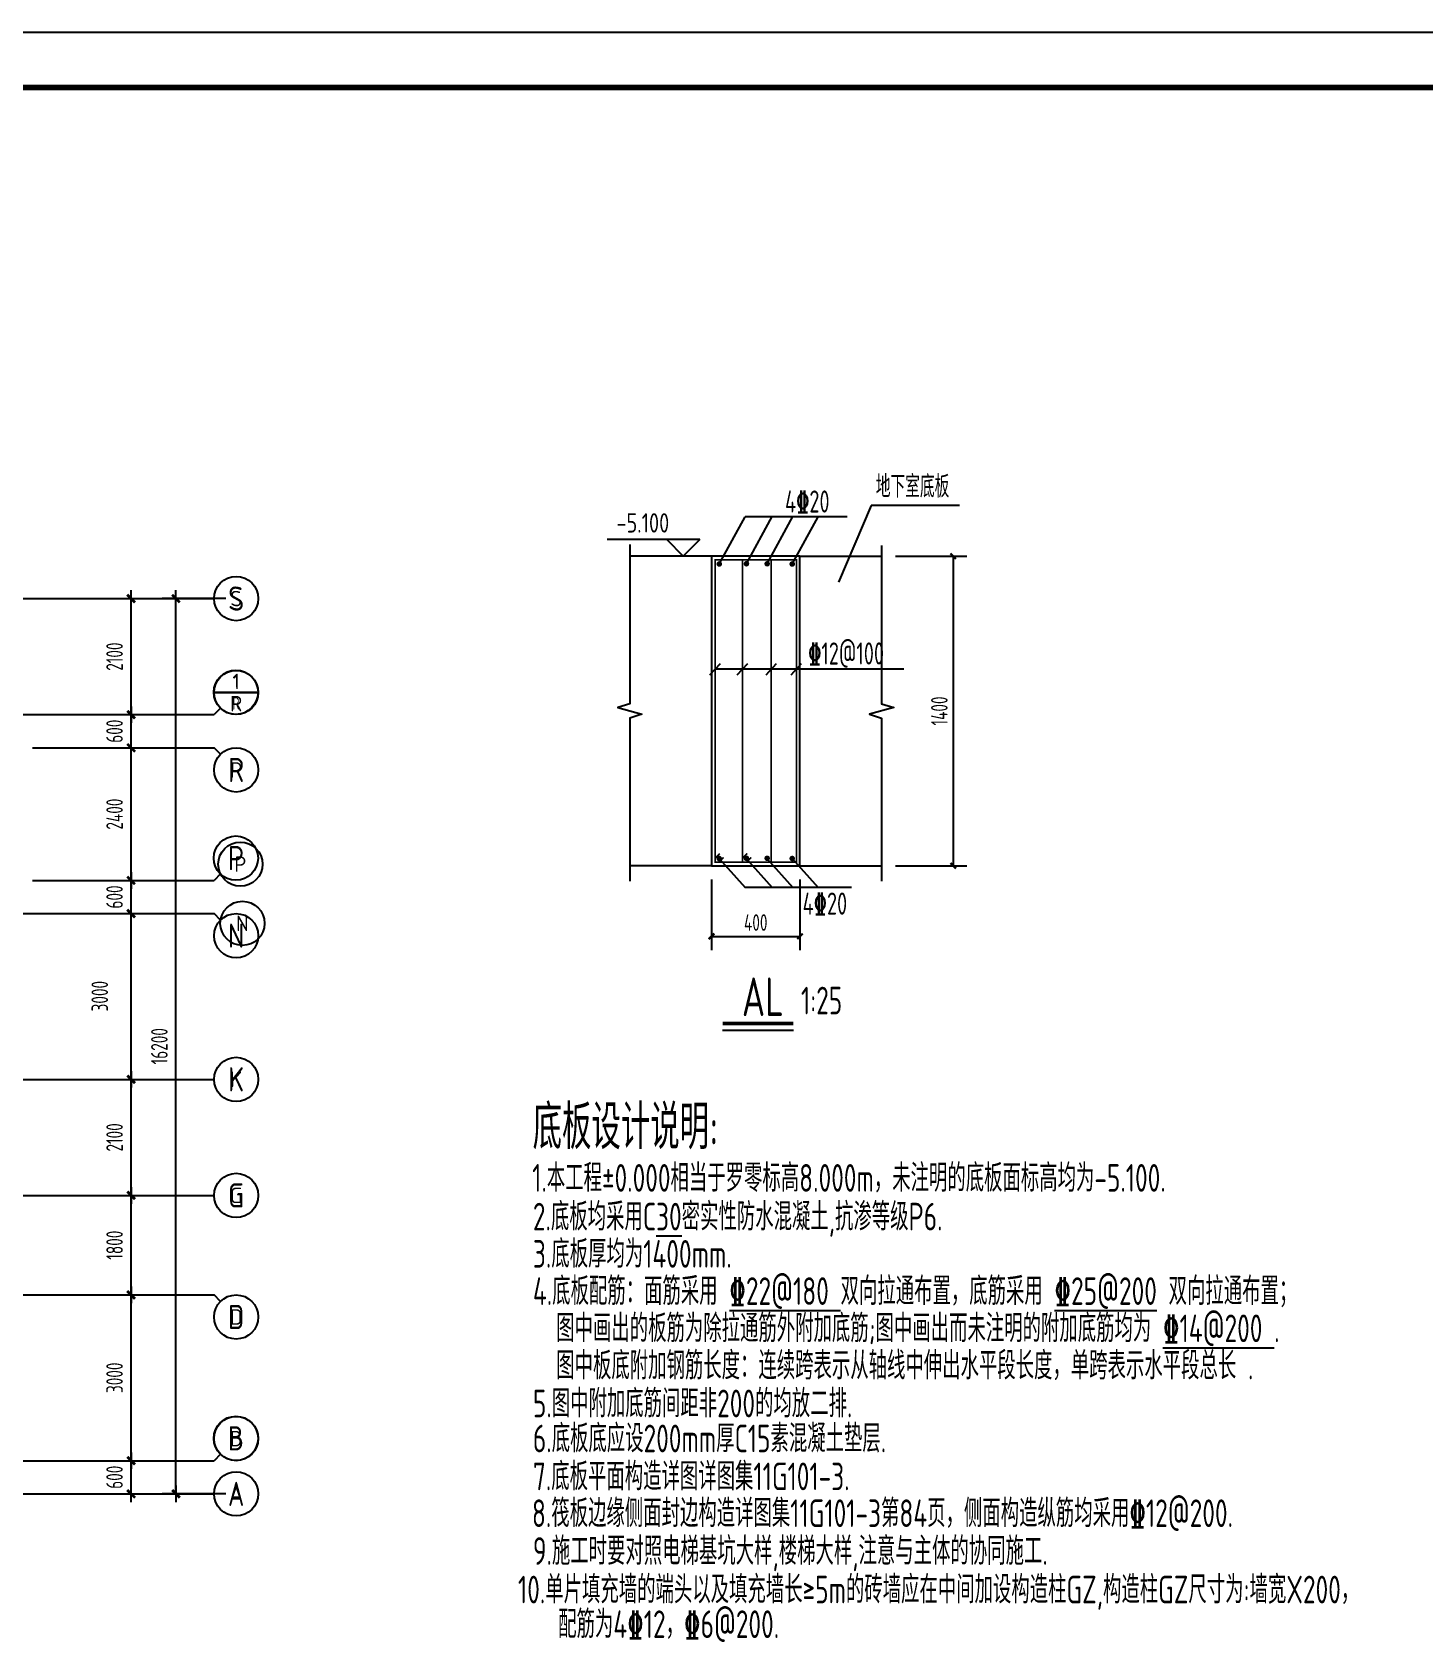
# Model space of a CAD drawing. Extents: x 627893 to 789462, y -407363 to 145317.
# Drawn here: x 708358 to 733535, y -62851 to -33706 of the extents above; entities that cross this region are included whole.
import ezdxf
from ezdxf.enums import TextEntityAlignment as Align

# ---------------------------------------------------------------- set-up
doc = ezdxf.new("R2010")
doc.units = 0
doc.header["$LTSCALE"] = 100
doc.linetypes.add('2', pattern=[18.5, 12, -3, 0.5, -3])
doc.layers.get('0').update_dxf_attribs({"linetype": 'CONTINUOUS'})
doc.layers.get('Defpoints').update_dxf_attribs({"linetype": 'CONTINUOUS'})
for name, color, linetype in [('AXIS', 3, 'CONTINUOUS'), ('AXIS_TEXT', 7, 'CONTINUOUS'), ('DIM', 3, 'CONTINUOUS'), ('dote', 253, 'CONTINUOUS'), ('dtq', 7, 'CONTINUOUS'), ('LINE', 3, 'CONTINUOUS'), ('PUB_TITLE', 4, 'CONTINUOUS'), ('TEXT', 2, 'CONTINUOUS'), ('THIN', 7, 'CONTINUOUS')]:
    doc.layers.add(name, color=color, linetype=linetype)
doc.layers.add('REIN', color=6, linetype='CONTINUOUS', lineweight=18)
doc.styles.add('_TCH_AXIS', font='tssdeng.shx', dxfattribs={"width": 0.7, "bigfont": 'tssdchn.shx'})
doc.styles.add('CADReader_TextStyle', font='tssdeng.shx', dxfattribs={"height": 0.2, "bigfont": 'gbcbig.shx'})
doc.styles.add('COMPLEX', font='tssdeng.shx', dxfattribs={"width": 0.7, "bigfont": 'tssdchn.shx'})
doc.styles.add('dim_font', font='tssdeng.shx', dxfattribs={"width": 0.7, "bigfont": 'tssdchn.shx'})
doc.styles.add('Jgcad-DIM', font='tssdeng.shx', dxfattribs={"width": 0.7, "bigfont": 'tssdchn.shx'})
doc.styles.get("Standard").update_dxf_attribs({"font": 'tssdeng.shx', "width": 0.7, "bigfont": 'tssdchn.shx'})
doc.styles.add('TSSD_Num', font='Tssdeng.shx', dxfattribs={"width": 0.7, "bigfont": 'hztxt.shx'})
doc.dimstyles.new('DIMN', dxfattribs={"dimtxt": 300, "dimasz": 1, "dimexe": 250, "dimexo": 300, "dimgap": 150, "dimtad": 1, "dimdec": 0, "dimzin": 0, "dimdsep": 46, "dimtxsty": 'dim_font', "dimblk": '_DIMX', "dimcen": 0.09, "dimclrt": 7, "dimadec": 0, "dimazin": 0, "dimtfac": 1, "dimtdec": 0, "dimtix": 1, "dimtmove": 2, "dimatfit": 3, "dimldrblk": '_DIMX', "dimfxl": 250, "dimtolj": 1, "dimtzin": 0, "dimarcsym": 0})
doc.dimstyles.new('TSSD_25_100', dxfattribs={"dimtxt": 300, "dimasz": 100, "dimexe": 250, "dimexo": 250, "dimgap": 100, "dimtad": 1, "dimdec": 0, "dimlfac": 0.25, "dimzin": 0, "dimdsep": 46, "dimtxsty": 'Jgcad-DIM', "dimblk": '_DIMX', "dimblk1": 'ARCHTICK', "dimblk2": 'ARCHTICK', "dimsah": 1, "dimcen": 0.09, "dimclre": 7, "dimclrt": 1, "dimadec": 3, "dimazin": 0, "dimtfac": 1, "dimtdec": 0, "dimtix": 1, "dimtmove": 2, "dimatfit": 3, "dimldrblk": '_DIMX', "dimfxl": 1, "dimtolj": 1, "dimtzin": 0, "dimarcsym": 0})

# ---------------------------------------------------------------- blocks, each defined once
blk = doc.blocks.new('A1tk')
at = {"layer": 'PUB_TITLE'}
blk.add_lwpolyline([(-602685, -92242), (-602685, -32842), (-518585, -32842), (-518585, -92242)], close=True, dxfattribs=at)
at = {"layer": 'PUB_TITLE', "const_width": 100}
blk.add_lwpolyline([(-600185, -91242), (-519585, -91242), (-519585, -33842), (-600185, -33842)], close=True, dxfattribs=at)
blk = doc.blocks.new('_DIMX')
blk.add_line((-150, 0), (150, 0))
at = {"const_width": 50}
blk.add_lwpolyline([(-70, -70), (70, 70)], dxfattribs=at)
blk = doc.blocks.new('*D301')
at = {"layer": 'AXIS', "color": 0, "lineweight": -2}
for p, q in [((708661, -59555), (710397, -59555)), ((710147, -59554), (710147, -59553)), ((710147, -60155), (710147, -59555)), ((708661, -60155), (710397, -60155)), ((710147, -60156), (710147, -60157))]:
    blk.add_line(p, q, dxfattribs=at)
at = {"layer": 'Defpoints', "color": 0}
for p in [(708361, -59555), (710147, -59555), (708361, -60155)]:
    blk.add_point(p, dxfattribs=at)
at = {"layer": 'AXIS', "color": 0, "lineweight": -2}
for p, rotation in [((710147, -59555), 270), ((710147, -60155), 90)]:
    blk.add_blockref('_DIMX', p, dxfattribs=dict(at, rotation=rotation))
at = {"layer": 'AXIS', "color": 7, "insert": (709847, -59855), "char_height": 300, "attachment_point": 5, "rotation": 90, "style": 'dim_font'}
blk.add_mtext('\\A1;600', dxfattribs=at)
blk = doc.blocks.new('_ArchTick')
at = {"color": 0, "linetype": 'ByBlock', "const_width": 0.4}
blk.add_lwpolyline([(-0.5, -0.5), (0.5, 0.5)], dxfattribs=at)
blk = doc.blocks.new('*D307')
at = {"layer": 'AXIS', "color": 0, "lineweight": -2}
for p, q in [((708661, -46055), (710397, -46055)), ((710147, -46054), (710147, -46053)), ((710147, -46655), (710147, -46055)), ((708661, -46655), (710397, -46655)), ((710147, -46656), (710147, -46657))]:
    blk.add_line(p, q, dxfattribs=at)
at = {"layer": 'Defpoints', "color": 0}
for p in [(708361, -46055), (710147, -46055), (708361, -46655)]:
    blk.add_point(p, dxfattribs=at)
at = {"layer": 'AXIS', "color": 0, "lineweight": -2}
for p, rotation in [((710147, -46055), 270), ((710147, -46655), 90)]:
    blk.add_blockref('_DIMX', p, dxfattribs=dict(at, rotation=rotation))
at = {"layer": 'AXIS', "color": 7, "insert": (709847, -46355), "char_height": 300, "attachment_point": 5, "rotation": 90, "style": 'dim_font'}
blk.add_mtext('\\A1;600', dxfattribs=at)
blk = doc.blocks.new('*D312')
at = {"layer": 'AXIS', "color": 0, "lineweight": -2}
for p, q in [((708661, -49055), (710397, -49055)), ((710147, -49054), (710147, -49053)), ((710147, -49655), (710147, -49055)), ((708661, -49655), (710397, -49655)), ((710147, -49656), (710147, -49657))]:
    blk.add_line(p, q, dxfattribs=at)
at = {"layer": 'Defpoints', "color": 0}
for p in [(708361, -49055), (710147, -49055), (708361, -49655)]:
    blk.add_point(p, dxfattribs=at)
at = {"layer": 'AXIS', "color": 0, "lineweight": -2}
for p, rotation in [((710147, -49055), 270), ((710147, -49655), 90)]:
    blk.add_blockref('_DIMX', p, dxfattribs=dict(at, rotation=rotation))
at = {"layer": 'AXIS', "color": 7, "insert": (709847, -49355), "char_height": 300, "attachment_point": 5, "rotation": 90, "style": 'dim_font'}
blk.add_mtext('\\A1;600', dxfattribs=at)
blk = doc.blocks.new('*D239')
at = {"layer": 'Defpoints', "color": 0}
for p in [(720648, -48789), (722248, -48789), (722248, -50067)]:
    blk.add_point(p, dxfattribs=at)
at = {"layer": 'DIM', "color": 7, "lineweight": -2}
for p, q in [((720648, -49039), (720648, -50317)), ((722248, -49039), (722248, -50317))]:
    blk.add_line(p, q, dxfattribs=at)
at = {"layer": 'DIM', "color": 0, "lineweight": -2}
blk.add_line((720648, -50067), (722248, -50067), dxfattribs=at)
at = {"layer": 'DIM', "color": 0, "lineweight": -2, "xscale": 100, "yscale": 100, "zscale": 100, "rotation": 180}
blk.add_blockref('_ArchTick', (720648, -50067), dxfattribs=at)
at = {"layer": 'DIM', "color": 0, "lineweight": -2, "xscale": 100, "yscale": 100, "zscale": 100}
blk.add_blockref('_ArchTick', (722248, -50067), dxfattribs=at)
at = {"layer": 'DIM', "color": 1, "insert": (721448, -49817), "char_height": 300, "attachment_point": 5, "style": 'Jgcad-DIM'}
blk.add_mtext('\\A1;400', dxfattribs=at)
blk = doc.blocks.new('*D240')
at = {"layer": 'Defpoints', "color": 0}
for p in [(723726, -43189), (723726, -48789), (725020, -48789)]:
    blk.add_point(p, dxfattribs=at)
at = {"layer": 'DIM', "color": 7, "lineweight": -2}
for p, q in [((723976, -43189), (725270, -43189)), ((723976, -48789), (725270, -48789))]:
    blk.add_line(p, q, dxfattribs=at)
at = {"layer": 'DIM', "color": 0, "lineweight": -2}
blk.add_line((725020, -43189), (725020, -48789), dxfattribs=at)
at = {"layer": 'DIM', "color": 0, "lineweight": -2, "xscale": 100, "yscale": 100, "zscale": 100}
for p, rotation in [((725020, -43189), 90), ((725020, -48789), 270)]:
    blk.add_blockref('_ArchTick', p, dxfattribs=dict(at, rotation=rotation))
at = {"layer": 'DIM', "color": 1, "insert": (724770, -45989), "char_height": 300, "attachment_point": 5, "rotation": 90, "style": 'Jgcad-DIM'}
blk.add_mtext('\\A1;1400', dxfattribs=at)
blk = doc.blocks.new('_AXISO')
blk.add_circle((0, 0), 0.5)
at = {"layer": 'AXIS_TEXT', "style": 'COMPLEX', "width": 1.041667}
blk.add_attdef('A', text='', height=0.56, dxfattribs=at).set_placement((-0.25, -0.28), (0.25, -0.28), align=Align.FIT)
blk = doc.blocks.new('ts_idx')
at = {"color": 0, "linetype": 'ByBlock', "lineweight": -2}
blk.add_line((-0.5, 0), (0.5, 0), dxfattribs=at)
blk.add_circle((0, 0), 0.5, dxfattribs=at)
at = {"color": 0, "linetype": 'ByBlock', "lineweight": -2, "style": 'TSSD_Num', "width": 0.7}
for tag, p in [('1', (0, 0.25)), ('A', (0, -0.25))]:
    blk.add_attdef(tag, text='', height=0.286, dxfattribs=at).set_placement(p, align=Align.MIDDLE_CENTER)

msp = doc.modelspace()

# ---------------------------------------------------------------- linework, layer by layer
for p, q in [((720787.8, -43329.5), (721254.6, -42474.5)), ((723101.4, -42474.5), (721254.6, -42474.5)), ((721279.7, -43324.9), (721746.5, -42469.9)), ((721654.9, -43324.9), (722121.7, -42469.9)), ((722107.9, -43329.5), (722574.8, -42474.5)), ((720618.5, -45332.9), (720807.5, -45128.9)), ((721114.2, -45332.9), (721303.2, -45128.9)), ((721635.3, -45332.9), (721824.3, -45128.9)), ((722088.5, -45332.9), (722277.5, -45128.9)), ((724128.7, -45230.9), (720713, -45230.9)), ((720787.8, -48658.8), (721254.6, -49180.3)), ((721279.7, -48663.4), (721746.5, -49184.9)), ((721654.9, -48663.4), (722121.7, -49184.9)), ((722107.9, -48658.8), (722574.8, -49180.3)), ((723178.8, -49180.3), (721254.6, -49180.3)), ((720847.1, -51763.5), (722128.3, -51763.5))]:
    msp.add_line(p, q)
at = {"const_width": 65}
msp.add_lwpolyline([(720847.1, -51643.5), (722128.3, -51643.5)], dxfattribs=at)
at = {"layer": 'AXIS'}
for p, q in [((708360.5, -43955.2), (711647.4, -43955.2)), ((711764.6, -45938), (711647.4, -46055.2)), ((708360.5, -46055.2), (711647.4, -46055.2)), ((708360.5, -46655.2), (711647.4, -46655.2)), ((711764.6, -46772.3), (711647.4, -46655.2)), ((711764.6, -48938), (711647.4, -49055.2)), ((708360.5, -49055.2), (711647.4, -49055.2)), ((708660.5, -49055.2), (710397.4, -49055.2)), ((708360.5, -49654.5), (711647.4, -49654.5)), ((711764.6, -49772.3), (711647.4, -49655.2)), ((708360.5, -52655.2), (711647.4, -52655.2)), ((708360.5, -54755.2), (711647.4, -54755.2)), ((708360.5, -56555.2), (711647.4, -56555.2)), ((711764.6, -56672.3), (711647.4, -56555.2)), ((711764.6, -59438), (711647.4, -59555.2)), ((708360.5, -59555.2), (711647.4, -59555.2)), ((708360.5, -60155.2), (711647.4, -60155.2))]:
    msp.add_line(p, q, dxfattribs=at)
at = {"layer": 'AXIS', "linetype": 'Continuous'}
msp.add_lwpolyline([(711647.4, -45655.2), (712447.4, -45655.2)], dxfattribs=at)
for centre in [(712047.4, -43955.2), (712047.4, -45655.2), (712047.4, -47055.2), (712123.3, -48761.1), (712160.1, -49831.7), (712047.4, -52655.2), (712047.4, -54755.2), (712047.4, -56955.2), (712047.4, -59155.2), (712047.4, -60155.2)]:
    msp.add_circle(centre, 400, dxfattribs=at)
at = {"layer": 'dote', "color": 253, "linetype": '2'}
for p, q in [((667393.4, -43955.2), (708360.5, -43955.2)), ((698196.2, -46055.5), (708360.5, -46055.2)), ((692896.2, -49654.9), (708360.5, -49655.5)), ((702096.1, -52655.2), (708360.5, -52655.2)), ((698196.2, -54755.3), (708360.5, -54755.2)), ((667393.4, -56555.2), (708360.5, -56555.2)), ((664688.4, -59556.1), (708360.5, -59555.2)), ((693396.3, -60155), (708360.5, -60155.2))]:
    msp.add_line(p, q, dxfattribs=at)
at = {"layer": 'dtq'}
msp.add_line((725134.7, -42272.7), (723536.1, -42272.7), dxfattribs=at)
at = {"layer": 'LINE'}
for p, q in [((720436.8, -42889), (718760, -42889)), ((719836.8, -42889), (720136.8, -43189)), ((720436.8, -42889), (720136.8, -43189))]:
    msp.add_line(p, q, dxfattribs=at)
at = {"layer": 'REIN', "const_width": 30}
for points in [[(720797.9, -48568.5), (720713, -48653.3), (720713, -48724), (722183, -48724), (722183, -43254), (720713, -43254), (720713, -48724), (720783.7, -48724), (720868.6, -48639.2)], [(721293.6, -48568.5), (721208.7, -48653.3), (721208.7, -48724), (721729.8, -48724), (721729.8, -43254), (721208.7, -43254), (721208.7, -48724), (721279.4, -48724), (721364.3, -48639.2)]]:
    msp.add_lwpolyline(points, dxfattribs=at)
at = {"layer": 'REIN', "const_width": 50}
for points in [[(720762.8, -43329.5, 1), (720812.8, -43329.5, 1)], [(721254.7, -43324.9, 1), (721304.7, -43324.9, 1)], [(721629.9, -43324.9, 1), (721679.9, -43324.9, 1)], [(722082.9, -43329.5, 1), (722132.9, -43329.5, 1)], [(720762.8, -48658.8, 1), (720812.8, -48658.8, 1)], [(721254.7, -48654.3, 1), (721304.7, -48654.3, 1)], [(721629.9, -48654.3, 1), (721679.9, -48654.3, 1)], [(722082.9, -48658.8, 1), (722132.9, -48658.8, 1)]]:
    msp.add_lwpolyline(points, format="xyb", close=True, dxfattribs=at)
at = {"layer": 'THIN'}
for p, q in [((723536.1, -42272.7), (722944.5, -43660.4)), ((720648, -43189), (719170.1, -43189)), ((722248, -43189), (723725.9, -43189)), ((720648, -48789), (719170.1, -48789)), ((722248, -48789), (723725.9, -48789))]:
    msp.add_line(p, q, dxfattribs=at)
for points in [[(719170.1, -42976.7), (719170.1, -45859), (718950.1, -45929), (719390.1, -46049), (719170.1, -46119), (719170.1, -49069)], [(723725.9, -42995.1), (723725.9, -45859), (723945.9, -45929), (723505.9, -46049), (723725.9, -46119), (723725.9, -49069)]]:
    msp.add_lwpolyline(points, dxfattribs=at)
msp.add_lwpolyline([(720648, -43189), (720648, -48789), (722248, -48789), (722248, -43189)], close=True, dxfattribs=at)

# ---------------------------------------------------------------- block references
msp.add_blockref('A1tk', (1260590.7, -864.4))
at = {"layer": 'AXIS'}
ref = msp.add_blockref('_AXISO', (712047.4, -43955.2), dxfattribs=dict(at, xscale=800, yscale=800, zscale=800))
ref.add_attrib('A', 'S', dxfattribs={"layer": 'AXIS_TEXT', "height": 438.4, "style": '_TCH_AXIS'}).set_placement((711901.3, -44174.4), (712193.5, -44174.4), align=Align.FIT)
at = {"layer": 'AXIS', "xscale": 800, "yscale": 800, "zscale": 800}
msp.add_blockref('_AXISO', (712043.1, -45651), dxfattribs=at)
at = {"layer": 'AXIS'}
ref = msp.add_blockref('ts_idx', (712043.1, -45651), dxfattribs=dict(at, xscale=800, yscale=800, zscale=800))
ref.add_attrib('1', '1', dxfattribs={"layer": 'THIN', "height": 228.6, "style": 'TSSD_Num', "width": 0.7}).set_placement((712043.1, -45451), align=Align.MIDDLE_CENTER)
ref.add_attrib('10', 'R', dxfattribs={"layer": 'THIN', "height": 228.6, "style": 'TSSD_Num', "width": 0.7}).set_placement((712043.1, -45851), align=Align.MIDDLE_CENTER)
ref = msp.add_blockref('_AXISO', (712047.4, -47055.2), dxfattribs=dict(at, xscale=800, yscale=800, zscale=800))
ref.add_attrib('A', 'R', dxfattribs={"layer": 'AXIS_TEXT', "height": 438.4, "style": '_TCH_AXIS'}).set_placement((711901.3, -47274.4), (712193.5, -47274.4), align=Align.FIT)
ref = msp.add_blockref('_AXISO', (712043.1, -48651), dxfattribs=dict(at, xscale=800, yscale=800, zscale=800))
ref.add_attrib('A', 'P', dxfattribs={"layer": 'AXIS_TEXT', "height": 438.4, "style": '_TCH_AXIS'}).set_placement((711897, -48870.2), (712189.2, -48870.2), align=Align.FIT)
at = {"layer": 'AXIS', "xscale": 100, "yscale": 100, "zscale": 100, "rotation": 90}
msp.add_blockref('_ArchTick', (710147.4, -49055.2), dxfattribs=at)
at = {"layer": 'AXIS'}
ref = msp.add_blockref('_AXISO', (712047.4, -50055.2), dxfattribs=dict(at, xscale=800, yscale=800, zscale=800))
ref.add_attrib('A', 'N', dxfattribs={"layer": 'AXIS_TEXT', "height": 438.4, "style": '_TCH_AXIS'}).set_placement((711901.3, -50274.4), (712193.5, -50274.4), align=Align.FIT)
ref = msp.add_blockref('_AXISO', (712047.4, -52655.2), dxfattribs=dict(at, xscale=800, yscale=800, zscale=800))
ref.add_attrib('A', 'K', dxfattribs={"layer": 'AXIS_TEXT', "height": 438.4, "style": '_TCH_AXIS'}).set_placement((711901.3, -52874.4), (712193.5, -52874.4), align=Align.FIT)
ref = msp.add_blockref('_AXISO', (712047.4, -54755.2), dxfattribs=dict(at, xscale=800, yscale=800, zscale=800))
ref.add_attrib('A', 'G', dxfattribs={"layer": 'AXIS_TEXT', "height": 438.4, "style": '_TCH_AXIS', "width": 0.933333}).set_placement((711901.3, -54974.4), (712193.5, -54974.4), align=Align.FIT)
ref = msp.add_blockref('_AXISO', (712047.4, -56955.2), dxfattribs=dict(at, xscale=800, yscale=800, zscale=800))
ref.add_attrib('A', 'D', dxfattribs={"layer": 'AXIS_TEXT', "height": 438.4, "style": '_TCH_AXIS'}).set_placement((711901.3, -57174.4), (712193.5, -57174.4), align=Align.FIT)
ref = msp.add_blockref('_AXISO', (712043.1, -59151), dxfattribs=dict(at, xscale=800, yscale=800, zscale=800))
ref.add_attrib('A', 'B', dxfattribs={"layer": 'AXIS_TEXT', "height": 438.4, "style": '_TCH_AXIS'}).set_placement((711897, -59370.2), (712189.2, -59370.2), align=Align.FIT)
ref = msp.add_blockref('_AXISO', (712047.4, -60155.2), dxfattribs=dict(at, xscale=800, yscale=800, zscale=800))
ref.add_attrib('A', 'A', dxfattribs={"layer": 'AXIS_TEXT', "height": 438.4, "style": '_TCH_AXIS', "width": 0.875}).set_placement((711901.3, -60374.4), (712193.5, -60374.4), align=Align.FIT)

# ---------------------------------------------------------------- texts
at = {"width": 0.7}
for s, height, p in [('地下室底板', 400, (723620.4, -42126.8)), ('4%%13220', 400, (721977.5, -42398.3)), ('%%13212@100', 400, (722396.3, -45148.3)), ('4%%13220', 400, (722296, -49674.2)), ('AL', 700, (721198, -51510.2)), ('1:25', 500, (722266.2, -51479.2))]:
    msp.add_text(s, height=height, dxfattribs=at).set_placement(p)
at = {"layer": 'AXIS', "color": 7, "style": 'CADReader_TextStyle'}
for s, p in [('S', (712047.4, -43955.2)), ('1', (712047.4, -45455.2)), ('R', (712047.4, -45855.2)), ('R', (712047.4, -47055.2)), ('P', (712123.3, -48761.1)), ('N', (712160.1, -49831.7)), ('K', (712047.4, -52655.2)), ('G', (712047.4, -54755.2)), ('D', (712047.4, -56955.2)), ('B', (712047.4, -59155.2)), ('A', (712047.4, -60155.2))]:
    msp.add_text(s, height=280, dxfattribs=at).set_placement(p, align=Align.MIDDLE)
at = {"layer": 'LINE', "width": 0.8}
msp.add_text('-5.100', height=350, dxfattribs=at).set_placement((718928.2, -42760.1))
at = {"layer": 'TEXT', "color": 100, "width": 0.7}
for s, height, p in [('底板设计说明:', 800, (717411, -53917.7)), ('1.本工程%%P0.000相当于罗零标高8.000m，未注明的底板面标高均为-5.100.', 500, (717403, -54688.1)), ('2.底板均采用C%%U30%%U密实性防水混凝土,抗渗等级P6.', 500, (717416.2, -55389)), ('3.底板厚均为1400mm.', 500, (717416.2, -56062.8)), ('4.底板配筋：面筋采用 %%U%%13222@180 %%U双向拉通布置，底筋采用 %%U%%13225@200%%U 双向拉通布置；', 500, (717416.2, -56736.6)), ('图中画出的板筋为除拉通筋外附加底筋;图中画出而未注明的附加底筋均为 %%U%%13214@200 %%U.', 500, (717838.8, -57410.4)), ('图中板底附加钢筋长度：连续跨表示从轴线中伸出水平段长度，单跨表示水平段总长 .', 500, (717838.8, -58084.2)), ('5.图中附加底筋间距非200的均放二排.', 500, (717416.2, -58770.3)), ('6.底板底应设200mm厚C15素混凝土垫层.', 500, (717416.2, -59403.2)), ('7.底板平面构造详图详图集11G101-3.', 500, (717416.2, -60089.8)), ('8.筏板边缘侧面封边构造详图集11G101-3第84页，侧面构造纵筋均采用%%13212@200.', 500, (717399, -60756.1)), ('9.施工时要对照电梯基坑大样,楼梯大样,注意与主体的协同施工.', 500, (717416.2, -61440)), ('10.单片填充墙的端头以及填充墙长%%1475m的砖墙应在中间加设构造柱GZ,构造柱GZ尺寸为:墙宽X200，', 500, (717146.3, -62137.2)), ('配筋为4%%13212，%%1326@200.', 500, (717873.9, -62764.2))]:
    msp.add_text(s, height=height, dxfattribs=at).set_placement(p)

# ---------------------------------------------------------------- dimensions: what is measured, and where the dimension line sits
at = {"layer": 'AXIS'}
for p1, p2, distance in [((708360.5, -46055.2), (708360.5, -43955.2), -1786.9), ((712163, -60155.2), (712163, -43955.2), 1205), ((708360.5, -49055.2), (708360.5, -46655.2), -1786.9), ((708360.5, -54755.2), (708360.5, -52655.2), -1786.9), ((708360.5, -56555.2), (708360.5, -54755.2), -1786.9), ((708360.5, -59555.2), (708360.5, -56555.2), -1786.9)]:
    msp.add_aligned_dim(p1=p1, p2=p2, distance=distance, dimstyle='DIMN', dxfattribs=at).render()
for p1, p2, picture, middle in [((708360.5, -46655.2), (708360.5, -46055.2), '*D307', (709847.4, -46355.2)), ((708360.5, -49655.2), (708360.5, -49055.2), '*D312', (709847.4, -49355.2)), ((708360.5, -60155.2), (708360.5, -59555.2), '*D301', (709847.4, -59855.2))]:
    dim = msp.add_aligned_dim(p1=p1, p2=p2, distance=-1786.9, dimstyle='DIMN', dxfattribs=at)
    dim.commit()
    dim.dimension.update_dxf_attribs({"geometry": picture, "text_midpoint": middle})
msp.add_linear_dim(base=(710147.4, -49655.5), p1=(708360.5, -52655.2), p2=(708360.5, -49655.5), angle=90, location=(709579.9, -51149.7), dimstyle='DIMN', dxfattribs=at).render()
at = {"layer": 'DIM'}
dim = msp.add_linear_dim(base=(725019.5, -48789), p1=(723725.9, -43189), p2=(723725.9, -48789), angle=90, dimstyle='TSSD_25_100', dxfattribs=at)
dim.commit()
dim.dimension.update_dxf_attribs({"geometry": '*D240', "text_midpoint": (724769.5, -45989)})
dim = msp.add_linear_dim(base=(722248, -50066.6), p1=(720648, -48789), p2=(722248, -48789), dimstyle='TSSD_25_100', dxfattribs=at)
dim.commit()
dim.dimension.update_dxf_attribs({"geometry": '*D239', "text_midpoint": (721448, -49816.6)})

doc.saveas('drawing.dxf')
